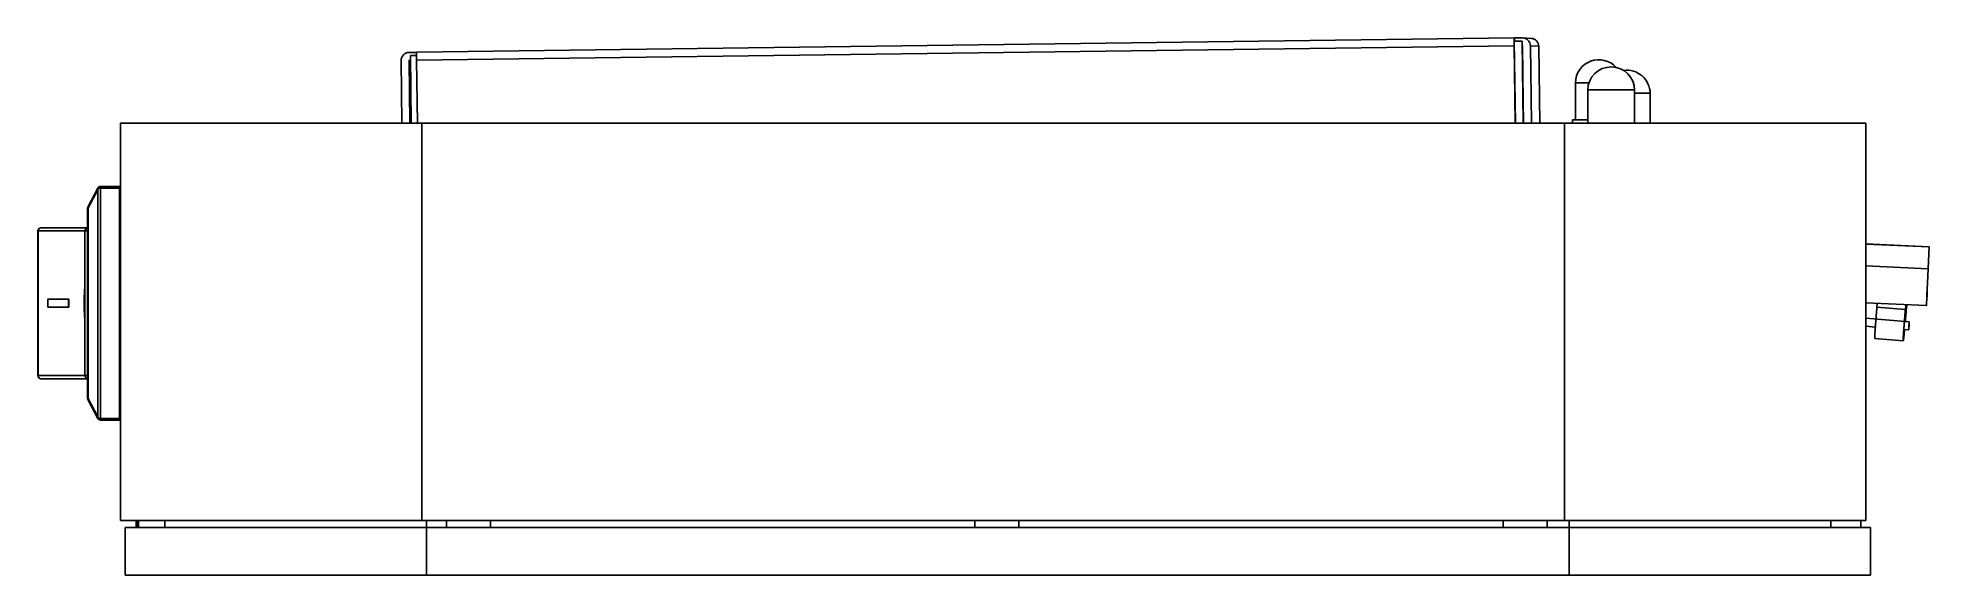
# Model space of a CAD drawing. Extents: x 2.74 to 8.2, y 2.42 to 7.12.
# Drawn here: x 2.74 to 3.678, y 6.198 to 6.464 of the extents above.
import ezdxf

# ---------------------------------------------------------------- set-up
doc = ezdxf.new("R2010")
doc.units = 0
doc.header["$LTSCALE"] = 0.5
doc.layers.add('TANGENT_LINES', color=7, linetype='CONTINUOUS')
doc.layers.add('VISIBLE', color=7, linetype='CONTINUOUS')

msp = doc.modelspace()

# ---------------------------------------------------------------- linework, layer by layer
at = {"layer": 'TANGENT_LINES'}
for p, q in [((3.47236, 6.4599), (2.92767, 6.45278)), ((3.48452, 6.45973), (3.48041, 6.45999)), ((2.92463, 6.45267), (2.92392, 6.45272)), ((2.92463, 6.45269), (2.92394, 6.45273)), ((2.93025, 6.22472), (2.93025, 6.42157)), ((3.49735, 6.22472), (3.49735, 6.42157)), ((2.76941, 6.38865), (2.76459, 6.3796)), ((2.76941, 6.27605), (2.76941, 6.38865)), ((2.78016, 6.38944), (2.7708, 6.38944)), ((2.7708, 6.27527), (2.7708, 6.38944)), ((2.76459, 6.28511), (2.76459, 6.3796)), ((2.78016, 6.37527), (2.78073, 6.37527)), ((2.73968, 6.36818), (2.73992, 6.36818)), ((2.73992, 6.29653), (2.73992, 6.36818)), ((2.73992, 6.36818), (2.76303, 6.36818)), ((2.76303, 6.36818), (2.76441, 6.36818)), ((3.67782, 6.34948), (3.64687, 6.35088)), ((3.65239, 6.3305), (3.66651, 6.32934)), ((2.73968, 6.29653), (2.73992, 6.29653)), ((2.73992, 6.29653), (2.76303, 6.29653)), ((2.76303, 6.29653), (2.76441, 6.29653)), ((2.78016, 6.28944), (2.78073, 6.28944)), ((2.78016, 6.27527), (2.7708, 6.27527)), ((2.93261, 6.22472), (2.93261, 6.22125)), ((3.49971, 6.22472), (3.49971, 6.22125)), ((2.93261, 6.22125), (2.93261, 6.19762)), ((3.49971, 6.22125), (3.49971, 6.19762))]:
    msp.add_line(p, q, dxfattribs=at)
for points in [[(2.7708, 6.38944), (2.77077, 6.38944), (2.77074, 6.38944), (2.77071, 6.38944), (2.77068, 6.38944), (2.77066, 6.38944), (2.77063, 6.38943), (2.7706, 6.38943), (2.77057, 6.38943), (2.77054, 6.38943), (2.77051, 6.38943), (2.77048, 6.38942), (2.77046, 6.38942), (2.77043, 6.38942), (2.7704, 6.38941), (2.77037, 6.38941), (2.77034, 6.38941), (2.77031, 6.3894), (2.77029, 6.3894), (2.77026, 6.38939), (2.77023, 6.38939), (2.7702, 6.38938), (2.77017, 6.38937), (2.77015, 6.38937), (2.77012, 6.38936), (2.77009, 6.38935), (2.77006, 6.38935), (2.77004, 6.38934), (2.77001, 6.38933), (2.76998, 6.38933), (2.76995, 6.38932), (2.76993, 6.38931), (2.7699, 6.3893), (2.76988, 6.38929), (2.76985, 6.38928), (2.76982, 6.38927), (2.7698, 6.38926), (2.76977, 6.38925), (2.76975, 6.38924), (2.76972, 6.38923), (2.7697, 6.38922), (2.76968, 6.3892), (2.76965, 6.38919), (2.76963, 6.38918), (2.76961, 6.38916), (2.76958, 6.38915), (2.76956, 6.38914), (2.76954, 6.38912), (2.76952, 6.38911)], [(2.73992, 6.36818), (2.73995, 6.36849), (2.74002, 6.36878), (2.74015, 6.36906), (2.74031, 6.36929), (2.74052, 6.36949), (2.74075, 6.36964), (2.741, 6.36973), (2.74126, 6.36976)], [(2.74126, 6.29495), (2.741, 6.29498), (2.74075, 6.29507), (2.74052, 6.29522), (2.74031, 6.29541), (2.74015, 6.29565), (2.74002, 6.29592), (2.73995, 6.29622), (2.73992, 6.29653)], [(2.76952, 6.2756), (2.76954, 6.27558), (2.76956, 6.27557), (2.76958, 6.27556), (2.76961, 6.27554), (2.76963, 6.27553), (2.76965, 6.27552), (2.76968, 6.27551), (2.7697, 6.27549), (2.76972, 6.27548), (2.76975, 6.27547), (2.76977, 6.27546), (2.7698, 6.27545), (2.76982, 6.27544), (2.76985, 6.27543), (2.76988, 6.27542), (2.7699, 6.27541), (2.76993, 6.2754), (2.76995, 6.27539), (2.76998, 6.27538), (2.77001, 6.27537), (2.77004, 6.27537), (2.77006, 6.27536), (2.77009, 6.27535), (2.77012, 6.27535), (2.77015, 6.27534), (2.77017, 6.27533), (2.7702, 6.27533), (2.77023, 6.27532), (2.77026, 6.27532), (2.77029, 6.27531), (2.77031, 6.27531), (2.77034, 6.2753), (2.77037, 6.2753), (2.7704, 6.27529), (2.77043, 6.27529), (2.77046, 6.27529), (2.77048, 6.27528), (2.77051, 6.27528), (2.77054, 6.27528), (2.77057, 6.27528), (2.7706, 6.27528), (2.77063, 6.27527), (2.77066, 6.27527), (2.77068, 6.27527), (2.77071, 6.27527), (2.77074, 6.27527), (2.77077, 6.27527), (2.7708, 6.27527)]]:
    msp.add_lwpolyline(points, dxfattribs=at)
at = {"layer": 'VISIBLE'}
for p, q in [((3.4724, 6.46385), (2.92771, 6.45673)), ((3.47286, 6.42157), (3.47236, 6.4599)), ((3.4724, 6.46385), (3.47249, 6.46384)), ((3.47242, 6.46227), (3.47637, 6.46232)), ((3.47242, 6.46227), (3.47295, 6.42157)), ((3.47242, 6.46227), (3.47244, 6.46227)), ((3.47249, 6.46384), (3.47641, 6.46389)), ((3.47251, 6.46227), (3.47249, 6.46384)), ((3.47637, 6.46232), (3.4769, 6.42157)), ((3.47648, 6.45994), (3.47684, 6.43239)), ((3.48082, 6.46363), (3.47671, 6.46388)), ((3.48041, 6.45999), (3.48091, 6.42157)), ((3.48502, 6.42157), (3.48452, 6.45973)), ((2.91998, 6.45267), (2.92039, 6.42157)), ((2.92388, 6.45667), (2.92771, 6.45672)), ((2.92392, 6.45272), (2.92433, 6.42157)), ((2.92463, 6.45274), (2.92394, 6.45273)), ((2.9246, 6.45511), (2.92766, 6.45515)), ((2.92504, 6.42157), (2.9246, 6.45511)), ((2.92767, 6.45278), (2.92808, 6.42157)), ((3.50275, 6.44165), (3.50275, 6.42334)), ((3.50951, 6.44165), (3.50275, 6.44165)), ((3.47684, 6.43239), (3.47698, 6.42157)), ((3.50888, 6.43809), (3.50888, 6.42157)), ((3.53211, 6.43809), (3.50888, 6.43809)), ((3.53211, 6.42157), (3.53211, 6.43809)), ((3.53988, 6.43644), (3.53211, 6.43644)), ((3.53988, 6.42157), (3.53988, 6.43644)), ((2.78073, 6.22472), (2.78073, 6.42157)), ((2.93025, 6.42157), (2.78073, 6.42157)), ((3.49735, 6.42157), (2.93025, 6.42157)), ((3.49735, 6.42157), (3.64687, 6.42157)), ((3.50131, 6.42334), (3.50131, 6.42157)), ((3.50888, 6.42334), (3.50131, 6.42334)), ((3.64687, 6.22472), (3.64687, 6.42157)), ((2.76941, 6.38939), (2.76459, 6.38034)), ((2.76941, 6.38865), (2.76952, 6.38911)), ((2.7708, 6.39023), (2.7708, 6.38944)), ((2.78016, 6.39023), (2.7708, 6.39023)), ((2.78016, 6.38944), (2.78016, 6.39023)), ((2.78016, 6.27527), (2.78016, 6.38944)), ((2.76441, 6.28511), (2.76441, 6.3796)), ((2.78016, 6.38196), (2.78073, 6.38196)), ((2.78016, 6.37763), (2.78073, 6.37763)), ((2.73968, 6.36818), (2.73968, 6.29653)), ((2.74126, 6.36976), (2.76441, 6.36976)), ((2.76303, 6.36818), (2.76303, 6.29653)), ((2.78016, 6.35519), (2.78073, 6.35519)), ((3.67832, 6.36034), (3.64687, 6.36176)), ((3.6783, 6.36027), (3.64687, 6.36169)), ((3.67782, 6.34948), (3.6783, 6.36027)), ((3.67832, 6.36034), (3.67783, 6.34955)), ((3.6783, 6.36027), (3.67832, 6.36034)), ((2.74472, 6.33039), (2.74472, 6.33432)), ((2.74472, 6.33432), (2.75491, 6.33432)), ((2.75491, 6.33039), (2.74472, 6.33039)), ((2.75491, 6.33432), (2.75491, 6.33039)), ((2.75491, 6.33432), (2.75506, 6.33432)), ((2.75491, 6.33039), (2.75506, 6.33039)), ((2.75506, 6.33432), (2.75506, 6.33039)), ((3.64687, 6.33255), (3.67699, 6.33118)), ((3.65239, 6.3305), (3.65254, 6.33229)), ((3.66651, 6.32934), (3.6667, 6.33165)), ((3.667, 6.32967), (3.66716, 6.33163)), ((3.66845, 6.32312), (3.64687, 6.3249)), ((3.64687, 6.32095), (3.6516, 6.32056)), ((3.66612, 6.31936), (3.66813, 6.31919)), ((2.78016, 6.30952), (2.78073, 6.30952)), ((3.66544, 6.3138), (3.65132, 6.31496)), ((3.66544, 6.3138), (3.66549, 6.31383)), ((2.74126, 6.29495), (2.76441, 6.29495)), ((2.76941, 6.27605), (2.76459, 6.28511)), ((2.76941, 6.27532), (2.76459, 6.28437)), ((2.78016, 6.28708), (2.78073, 6.28708)), ((2.78073, 6.28275), (2.78016, 6.28275)), ((2.76941, 6.27605), (2.76952, 6.2756)), ((2.7708, 6.27527), (2.7708, 6.27448)), ((2.78016, 6.27448), (2.7708, 6.27448)), ((2.78016, 6.27448), (2.78016, 6.27527)), ((2.93025, 6.22472), (2.78073, 6.22472)), ((2.78853, 6.22472), (2.78853, 6.22125)), ((2.78879, 6.22472), (2.78879, 6.22125)), ((2.78905, 6.22472), (2.78905, 6.22125)), ((2.78931, 6.22472), (2.78931, 6.22125)), ((2.78958, 6.22472), (2.78958, 6.22125)), ((2.80278, 6.22472), (2.80278, 6.22125)), ((3.49735, 6.22472), (2.93025, 6.22472)), ((2.94242, 6.22125), (2.94242, 6.22472)), ((2.96438, 6.22125), (2.96438, 6.22472)), ((3.20462, 6.22125), (3.20462, 6.22472)), ((3.22658, 6.22125), (3.22658, 6.22472)), ((3.46683, 6.22125), (3.46683, 6.22472)), ((3.48879, 6.22125), (3.48879, 6.22472)), ((3.49735, 6.22472), (3.64687, 6.22472)), ((3.62955, 6.22472), (3.62955, 6.22125)), ((3.64439, 6.22125), (3.64439, 6.22472)), ((2.78309, 6.22125), (2.78309, 6.19762)), ((2.78309, 6.22125), (2.93261, 6.22125)), ((2.93261, 6.22125), (3.49971, 6.22125)), ((3.64924, 6.22125), (3.49971, 6.22125)), ((3.64924, 6.22125), (3.64924, 6.19762)), ((2.78309, 6.19762), (2.93261, 6.19762)), ((2.93261, 6.19762), (3.49971, 6.19762)), ((3.64924, 6.19762), (3.49971, 6.19762))]:
    msp.add_line(p, q, dxfattribs=at)
for points in [[(3.47236, 6.4599), (3.47235, 6.46067), (3.47235, 6.46141), (3.47234, 6.4621), (3.47235, 6.46269), (3.47236, 6.46318), (3.47237, 6.46355), (3.47238, 6.46377), (3.4724, 6.46385)], [(3.47641, 6.46389), (3.47718, 6.46383), (3.47793, 6.46361), (3.47861, 6.46325), (3.47922, 6.46277), (3.47972, 6.46218), (3.48009, 6.4615), (3.48033, 6.46076), (3.48041, 6.45999)], [(3.47648, 6.45994), (3.47648, 6.45994), (3.47648, 6.45995), (3.47647, 6.45995), (3.47647, 6.45995), (3.47647, 6.45995), (3.47647, 6.45995), (3.47647, 6.45996), (3.47646, 6.45996)], [(3.48452, 6.45973), (3.48444, 6.46047), (3.48423, 6.46117), (3.48389, 6.46183), (3.48343, 6.4624), (3.48288, 6.46289), (3.48224, 6.46326), (3.48155, 6.46351), (3.48082, 6.46363)], [(2.91998, 6.45267), (2.92005, 6.45344), (2.92027, 6.45418), (2.92062, 6.45487), (2.92111, 6.45548), (2.9217, 6.45598), (2.92238, 6.45635), (2.92311, 6.45658), (2.92388, 6.45667)], [(2.92392, 6.45272), (2.92392, 6.45272), (2.92392, 6.45272), (2.92392, 6.45273), (2.92392, 6.45273), (2.92393, 6.45273), (2.92393, 6.45273), (2.92393, 6.45273), (2.92394, 6.45273)], [(2.92771, 6.45673), (2.9277, 6.45665), (2.92768, 6.45643), (2.92767, 6.45606), (2.92766, 6.45557), (2.92766, 6.45498), (2.92766, 6.45429), (2.92766, 6.45355), (2.92767, 6.45278)], [(2.76952, 6.38911), (2.76952, 6.38912), (2.76952, 6.38913), (2.76952, 6.38914), (2.76952, 6.38915), (2.76953, 6.38915), (2.76953, 6.38916), (2.76953, 6.38917), (2.76953, 6.38918), (2.76953, 6.38919), (2.76953, 6.3892), (2.76954, 6.38921), (2.76954, 6.38922), (2.76954, 6.38922), (2.76954, 6.38923), (2.76954, 6.38924), (2.76954, 6.38925), (2.76955, 6.38926), (2.76955, 6.38927), (2.76955, 6.38928), (2.76955, 6.38929), (2.76955, 6.3893), (2.76955, 6.38931), (2.76955, 6.38932), (2.76955, 6.38933), (2.76955, 6.38934), (2.76956, 6.38935), (2.76956, 6.38935), (2.76956, 6.38936), (2.76956, 6.38937), (2.76956, 6.38938), (2.76956, 6.38939), (2.76956, 6.3894), (2.76956, 6.38941), (2.76956, 6.38942), (2.76956, 6.38942), (2.76956, 6.38943), (2.76956, 6.38944), (2.76956, 6.38945), (2.76956, 6.38946), (2.76956, 6.38946), (2.76956, 6.38947), (2.76956, 6.38948), (2.76956, 6.38949), (2.76956, 6.38949), (2.76956, 6.3895), (2.76956, 6.38951), (2.76956, 6.38951), (2.76956, 6.38952), (2.76956, 6.38953), (2.76956, 6.38953), (2.76956, 6.38954), (2.76956, 6.38955), (2.76956, 6.38955), (2.76956, 6.38956), (2.76956, 6.38956), (2.76956, 6.38957), (2.76956, 6.38957), (2.76956, 6.38958), (2.76956, 6.38958), (2.76955, 6.38959), (2.76955, 6.38959), (2.76955, 6.38959), (2.76954, 6.38959), (2.76954, 6.38959), (2.76954, 6.38959), (2.76953, 6.38959), (2.76953, 6.38959), (2.76953, 6.38959), (2.76953, 6.38958), (2.76952, 6.38958), (2.76952, 6.38957), (2.76952, 6.38957)], [(2.76459, 6.3796), (2.76449, 6.37972), (2.76443, 6.37983)], [(3.67782, 6.34948), (3.67765, 6.34591), (3.6775, 6.34247), (3.67736, 6.3393), (3.67723, 6.33653), (3.67713, 6.33425), (3.67705, 6.33257), (3.67701, 6.33153), (3.67699, 6.33118), (3.67701, 6.33154), (3.67706, 6.33259), (3.67714, 6.33429), (3.67724, 6.33658), (3.67737, 6.33936), (3.67751, 6.34253), (3.67767, 6.34597), (3.67783, 6.34955)], [(2.76303, 6.3408), (2.76303, 6.34077), (2.76303, 6.34075), (2.76302, 6.34071), (2.76302, 6.34068), (2.76302, 6.34064), (2.76301, 6.34059), (2.76301, 6.34054), (2.76301, 6.34049), (2.763, 6.34043), (2.763, 6.34036), (2.76299, 6.3403), (2.76299, 6.34024), (2.76298, 6.34017), (2.76298, 6.34011), (2.76297, 6.34005), (2.76297, 6.33999), (2.76296, 6.33993), (2.76296, 6.33988), (2.76295, 6.33982), (2.76295, 6.33976), (2.76294, 6.3397), (2.76294, 6.33964), (2.76294, 6.33958), (2.76293, 6.33952), (2.76293, 6.33946), (2.76292, 6.3394), (2.76292, 6.33934), (2.76292, 6.33928), (2.76291, 6.33922), (2.76291, 6.33916), (2.7629, 6.3391), (2.7629, 6.33904), (2.7629, 6.33899), (2.76289, 6.33893), (2.76289, 6.33888), (2.76288, 6.33882), (2.76288, 6.33876), (2.76288, 6.33869), (2.76287, 6.33863), (2.76287, 6.33856), (2.76286, 6.33848), (2.76286, 6.3384), (2.76285, 6.33831), (2.76285, 6.33822), (2.76284, 6.33813), (2.76284, 6.33804), (2.76283, 6.33795), (2.76283, 6.33785), (2.76282, 6.33776), (2.76282, 6.33767), (2.76282, 6.33758), (2.76281, 6.33749), (2.76281, 6.33741), (2.7628, 6.33733), (2.7628, 6.33726), (2.7628, 6.33719), (2.76279, 6.33712), (2.76279, 6.33706), (2.76279, 6.337), (2.76279, 6.33694), (2.76278, 6.33688), (2.76278, 6.33682), (2.76278, 6.33676), (2.76278, 6.3367), (2.76277, 6.33664), (2.76277, 6.33658), (2.76277, 6.33652), (2.76277, 6.33645), (2.76276, 6.33639), (2.76276, 6.33632), (2.76276, 6.33625), (2.76276, 6.33619), (2.76275, 6.33612), (2.76275, 6.33606), (2.76275, 6.33599), (2.76275, 6.33593), (2.76274, 6.33586), (2.76274, 6.3358), (2.76274, 6.33573), (2.76274, 6.33567), (2.76274, 6.33561), (2.76273, 6.33554), (2.76273, 6.33548), (2.76273, 6.33541), (2.76273, 6.33535), (2.76273, 6.33528), (2.76273, 6.33522), (2.76272, 6.33515), (2.76272, 6.33509), (2.76272, 6.33502), (2.76272, 6.33495), (2.76272, 6.33489), (2.76272, 6.33482), (2.76271, 6.33476), (2.76271, 6.33469), (2.76271, 6.33463), (2.76271, 6.33456), (2.76271, 6.3345), (2.76271, 6.33443), (2.76271, 6.33437), (2.7627, 6.3343), (2.7627, 6.33423), (2.7627, 6.33417), (2.7627, 6.3341), (2.7627, 6.33403), (2.7627, 6.33397), (2.7627, 6.3339), (2.7627, 6.33383), (2.7627, 6.33377), (2.7627, 6.3337), (2.76269, 6.33364), (2.76269, 6.33358), (2.76269, 6.33352), (2.76269, 6.33346), (2.76269, 6.3334), (2.76269, 6.33335), (2.76269, 6.33329), (2.76269, 6.33323), (2.76269, 6.33318), (2.76269, 6.33312)], [(2.76269, 6.33312), (2.76269, 6.33309), (2.76269, 6.33306), (2.76269, 6.33303), (2.76269, 6.33299), (2.76269, 6.33295), (2.76269, 6.3329), (2.76269, 6.33284), (2.76269, 6.33278), (2.76269, 6.33271), (2.76269, 6.33264), (2.76269, 6.33256), (2.76269, 6.33248), (2.76269, 6.33239), (2.76269, 6.3323), (2.76269, 6.33221), (2.76269, 6.33211), (2.76269, 6.33201), (2.76269, 6.3319), (2.76269, 6.3318), (2.76269, 6.3317), (2.76269, 6.33159), (2.76269, 6.33149), (2.76269, 6.33139), (2.76269, 6.33129), (2.76269, 6.33119), (2.76269, 6.3311), (2.7627, 6.33101), (2.7627, 6.33093), (2.7627, 6.33086), (2.7627, 6.33078), (2.7627, 6.33071), (2.7627, 6.33065), (2.7627, 6.33058), (2.7627, 6.33052), (2.7627, 6.33045), (2.7627, 6.33039), (2.76271, 6.33032), (2.76271, 6.33025), (2.76271, 6.33018), (2.76271, 6.33011), (2.76271, 6.33004), (2.76271, 6.32997), (2.76271, 6.3299), (2.76272, 6.32983), (2.76272, 6.32976), (2.76272, 6.32969), (2.76272, 6.32962), (2.76272, 6.32955), (2.76273, 6.32948), (2.76273, 6.32941), (2.76273, 6.32934), (2.76273, 6.32928), (2.76273, 6.32921), (2.76274, 6.32914), (2.76274, 6.32907), (2.76274, 6.329), (2.76274, 6.32893), (2.76274, 6.32887), (2.76275, 6.3288), (2.76275, 6.32873), (2.76275, 6.32866), (2.76275, 6.32859), (2.76276, 6.32852), (2.76276, 6.32845), (2.76276, 6.32838), (2.76276, 6.32831), (2.76277, 6.32824), (2.76277, 6.32817), (2.76277, 6.3281), (2.76277, 6.32804), (2.76278, 6.32797), (2.76278, 6.32791), (2.76278, 6.32784), (2.76278, 6.32778), (2.76279, 6.32772), (2.76279, 6.32765), (2.76279, 6.32759), (2.7628, 6.32753), (2.7628, 6.32746), (2.7628, 6.32738), (2.76281, 6.32731), (2.76281, 6.32723), (2.76281, 6.32714), (2.76282, 6.32705), (2.76282, 6.32695), (2.76283, 6.32685), (2.76284, 6.32675), (2.76284, 6.32665), (2.76285, 6.32655), (2.76285, 6.32646), (2.76286, 6.32636), (2.76286, 6.32627), (2.76287, 6.32618), (2.76287, 6.3261), (2.76288, 6.32602), (2.76288, 6.32595), (2.76289, 6.32588), (2.76289, 6.32582), (2.76289, 6.32576), (2.7629, 6.3257), (2.7629, 6.32564), (2.7629, 6.32558), (2.76291, 6.32552), (2.76291, 6.32546), (2.76292, 6.32539), (2.76292, 6.32533), (2.76293, 6.32527), (2.76293, 6.3252), (2.76294, 6.32514), (2.76294, 6.32507), (2.76294, 6.32501), (2.76295, 6.32494), (2.76295, 6.32488), (2.76296, 6.32482), (2.76296, 6.32476), (2.76297, 6.3247), (2.76297, 6.32463), (2.76298, 6.32457), (2.76298, 6.32451), (2.76299, 6.32444), (2.76299, 6.32438), (2.763, 6.32431), (2.763, 6.32425), (2.76301, 6.32418), (2.76302, 6.32411), (2.76302, 6.32405), (2.76303, 6.32398), (2.76303, 6.32391)], [(3.6519, 6.32444), (3.65191, 6.32454), (3.65191, 6.32465), (3.65192, 6.32475), (3.65193, 6.32486), (3.65194, 6.32498), (3.65195, 6.32509), (3.65196, 6.32522), (3.65197, 6.32535), (3.65198, 6.32548), (3.65199, 6.32563), (3.652, 6.32578), (3.65202, 6.32594), (3.65203, 6.32611), (3.65204, 6.32629), (3.65206, 6.32648), (3.65208, 6.32667), (3.65209, 6.32688), (3.65211, 6.32709), (3.65213, 6.3273), (3.65215, 6.32752), (3.65216, 6.32775), (3.65218, 6.32799), (3.6522, 6.32822), (3.65222, 6.32847), (3.65224, 6.32871), (3.65226, 6.32896), (3.65228, 6.32921), (3.6523, 6.32947), (3.65232, 6.32973), (3.65235, 6.32998), (3.65237, 6.33024), (3.65239, 6.3305)], [(3.66651, 6.32934), (3.66648, 6.32894), (3.66645, 6.32854), (3.66642, 6.32814), (3.66638, 6.32774), (3.66635, 6.32735), (3.66632, 6.32696), (3.66629, 6.32657), (3.66626, 6.32619), (3.66623, 6.3258), (3.66619, 6.32543), (3.66616, 6.32506), (3.66614, 6.32469), (3.66611, 6.32433), (3.66608, 6.32397), (3.66605, 6.32363), (3.66602, 6.32329), (3.666, 6.32295), (3.66597, 6.32263), (3.66595, 6.32231), (3.66592, 6.322), (3.6659, 6.3217), (3.66588, 6.3214), (3.66585, 6.32111), (3.66583, 6.32082), (3.66581, 6.32054), (3.66579, 6.32026), (3.66577, 6.31998), (3.66575, 6.31971), (3.66573, 6.31943), (3.66571, 6.31916), (3.66569, 6.31889), (3.66567, 6.31862), (3.66565, 6.31835), (3.66563, 6.31808), (3.66562, 6.31781), (3.6656, 6.31755), (3.66558, 6.31729), (3.66556, 6.31704), (3.66555, 6.31679), (3.66553, 6.31655), (3.66551, 6.31631), (3.6655, 6.31609), (3.66548, 6.31586), (3.66547, 6.31565), (3.66546, 6.31545), (3.66544, 6.31525), (3.66543, 6.31506), (3.66543, 6.31489), (3.66542, 6.31472), (3.66542, 6.31456), (3.66542, 6.31442), (3.66542, 6.31428), (3.66542, 6.31415), (3.66543, 6.31403), (3.66543, 6.31391), (3.66544, 6.3138)], [(3.66646, 6.32323), (3.66647, 6.32335), (3.66648, 6.32348), (3.6665, 6.32361), (3.66651, 6.32374), (3.66652, 6.32388), (3.66653, 6.32402), (3.66654, 6.32416), (3.66656, 6.32431), (3.66657, 6.32446), (3.66658, 6.32462), (3.6666, 6.32478), (3.66661, 6.32496), (3.66663, 6.32514), (3.66664, 6.32533), (3.66666, 6.32553), (3.66668, 6.32573), (3.66669, 6.32595), (3.66671, 6.32617), (3.66673, 6.32639), (3.66675, 6.32662), (3.66677, 6.32686), (3.66679, 6.3271), (3.66681, 6.32734), (3.66683, 6.32759), (3.66685, 6.32785), (3.66687, 6.3281), (3.66689, 6.32836), (3.66692, 6.32862), (3.66694, 6.32888), (3.66696, 6.32914), (3.66698, 6.32941), (3.667, 6.32967)], [(3.65132, 6.31496), (3.65132, 6.31506), (3.65131, 6.31515), (3.65131, 6.31525), (3.65131, 6.31535), (3.6513, 6.31545), (3.6513, 6.31555), (3.6513, 6.31565), (3.6513, 6.31576), (3.6513, 6.31587), (3.65131, 6.31599), (3.65131, 6.31611), (3.65131, 6.31624), (3.65132, 6.31637), (3.65132, 6.3165), (3.65133, 6.31664), (3.65134, 6.31678), (3.65135, 6.31693), (3.65136, 6.31707), (3.65137, 6.31722), (3.65138, 6.31737), (3.65139, 6.31753), (3.6514, 6.31768), (3.65141, 6.31784), (3.65142, 6.31799), (3.65143, 6.31815), (3.65144, 6.3183), (3.65145, 6.31846), (3.65147, 6.31862), (3.65148, 6.31877), (3.65149, 6.31893), (3.6515, 6.31908), (3.65151, 6.31924), (3.65152, 6.31939), (3.65153, 6.31955), (3.65154, 6.31971), (3.65155, 6.31986), (3.65156, 6.32002), (3.65157, 6.32017), (3.65159, 6.32033), (3.6516, 6.32049)], [(3.6516, 6.32049), (3.6516, 6.32055), (3.65161, 6.32061), (3.65161, 6.32067), (3.65161, 6.32073), (3.65162, 6.3208), (3.65162, 6.32087), (3.65163, 6.32095), (3.65164, 6.32103), (3.65164, 6.32111), (3.65165, 6.3212), (3.65166, 6.3213), (3.65166, 6.3214), (3.65167, 6.32151), (3.65168, 6.32163), (3.65169, 6.32175), (3.6517, 6.32188), (3.65171, 6.32202), (3.65172, 6.32216), (3.65173, 6.3223), (3.65174, 6.32245), (3.65176, 6.3226), (3.65177, 6.32275), (3.65178, 6.32291), (3.65179, 6.32307), (3.65181, 6.32324), (3.65182, 6.32341), (3.65183, 6.32357), (3.65184, 6.32374), (3.65186, 6.32392), (3.65187, 6.32409), (3.65188, 6.32426), (3.6519, 6.32444)], [(3.66549, 6.31383), (3.66551, 6.31393), (3.66552, 6.31403), (3.66554, 6.31413), (3.66556, 6.31423), (3.66558, 6.31434), (3.6656, 6.31445), (3.66562, 6.31456), (3.66563, 6.31467), (3.66565, 6.31479), (3.66567, 6.31491), (3.66569, 6.31503), (3.6657, 6.31516), (3.66572, 6.31529), (3.66574, 6.31543), (3.66575, 6.31557), (3.66577, 6.31571), (3.66578, 6.31586), (3.6658, 6.31601), (3.66581, 6.31616), (3.66583, 6.31631), (3.66584, 6.31646), (3.66586, 6.31662), (3.66587, 6.31677), (3.66589, 6.31692), (3.6659, 6.31708), (3.66592, 6.31723), (3.66593, 6.31738), (3.66594, 6.31753), (3.66596, 6.31768), (3.66597, 6.31782), (3.66599, 6.31797), (3.666, 6.31812), (3.66601, 6.31826), (3.66603, 6.31841), (3.66604, 6.31855), (3.66605, 6.31869), (3.66607, 6.31884), (3.66608, 6.31898), (3.6661, 6.31912), (3.66611, 6.31927)], [(2.76443, 6.28487), (2.76449, 6.28499), (2.76459, 6.28511)], [(2.76952, 6.27514), (2.76952, 6.27513), (2.76952, 6.27513), (2.76953, 6.27512), (2.76953, 6.27512), (2.76953, 6.27512), (2.76954, 6.27512), (2.76954, 6.27511), (2.76954, 6.27511), (2.76955, 6.27512), (2.76955, 6.27512), (2.76955, 6.27512), (2.76955, 6.27513), (2.76956, 6.27513), (2.76956, 6.27514), (2.76956, 6.27514), (2.76956, 6.27515), (2.76956, 6.27515), (2.76956, 6.27516), (2.76956, 6.27517), (2.76956, 6.27517), (2.76956, 6.27518), (2.76956, 6.27519), (2.76956, 6.27519), (2.76956, 6.2752), (2.76956, 6.27521), (2.76956, 6.27522), (2.76956, 6.27522), (2.76956, 6.27523), (2.76956, 6.27524), (2.76956, 6.27525), (2.76956, 6.27525), (2.76956, 6.27526), (2.76956, 6.27527), (2.76956, 6.27528), (2.76956, 6.27529), (2.76956, 6.27529), (2.76956, 6.2753), (2.76956, 6.27531), (2.76956, 6.27532), (2.76956, 6.27533), (2.76956, 6.27533), (2.76956, 6.27534), (2.76956, 6.27535), (2.76956, 6.27536), (2.76955, 6.27537), (2.76955, 6.27538), (2.76955, 6.27538), (2.76955, 6.27539), (2.76955, 6.2754), (2.76955, 6.27541), (2.76955, 6.27542), (2.76955, 6.27543), (2.76955, 6.27544), (2.76955, 6.27545), (2.76954, 6.27545), (2.76954, 6.27546), (2.76954, 6.27547), (2.76954, 6.27548), (2.76954, 6.27549), (2.76954, 6.2755), (2.76954, 6.27551), (2.76953, 6.27551), (2.76953, 6.27552), (2.76953, 6.27553), (2.76953, 6.27554), (2.76953, 6.27555), (2.76953, 6.27556), (2.76952, 6.27556), (2.76952, 6.27557), (2.76952, 6.27558), (2.76952, 6.27559), (2.76952, 6.2756)]]:
    msp.add_lwpolyline(points, dxfattribs=at)
msp.add_lwpolyline([(3.66845, 6.32312), (3.66845, 6.32308), (3.66843, 6.32297), (3.66841, 6.32279), (3.66839, 6.32254), (3.66836, 6.32225), (3.66833, 6.32191), (3.6683, 6.32154), (3.66827, 6.32116), (3.66823, 6.32077), (3.66821, 6.32041), (3.66818, 6.32007), (3.66816, 6.31977), (3.66814, 6.31952), (3.66813, 6.31934), (3.66813, 6.31923), (3.66813, 6.31919), (3.66814, 6.31923), (3.66815, 6.31934), (3.66817, 6.31952), (3.6682, 6.31977), (3.66822, 6.32006), (3.66825, 6.3204), (3.66829, 6.32077), (3.66832, 6.32115), (3.66835, 6.32154), (3.66838, 6.3219), (3.6684, 6.32224), (3.66842, 6.32254), (3.66844, 6.32278), (3.66845, 6.32297), (3.66846, 6.32308)], close=True, dxfattribs=at)
for centre, radius, start, end in [((3.51436, 6.44145), 0.01161, 42.09914, 179.02889), ((3.5205, 6.43789), 0.01161, 0, 179.02889), ((3.52827, 6.43624), 0.01161, 0.97111, 97.98833), ((2.7708, 6.38865), 0.00157, 144.46836, 152), ((2.7708, 6.38865), 0.00157, 90, 144.46836), ((2.76598, 6.3796), 0.00157, 171.38869, 180), ((2.76598, 6.3796), 0.00157, 152, 171.38864), ((2.74126, 6.36818), 0.00157, 90, 180), ((2.76461, 6.36818), 0.00157, 97.26206, 180), ((2.74126, 6.29653), 0.00157, 180, 270), ((2.76461, 6.29653), 0.00157, 180, 262.73794), ((2.76598, 6.28511), 0.00157, 180, 188.61233), ((2.76598, 6.28511), 0.00157, 188.61227, 208), ((2.7708, 6.27605), 0.00157, 208, 215.53162), ((2.7708, 6.27605), 0.00157, 215.53161, 270)]:
    msp.add_arc(centre, radius, start, end, dxfattribs=at)

doc.saveas('drawing.dxf')
